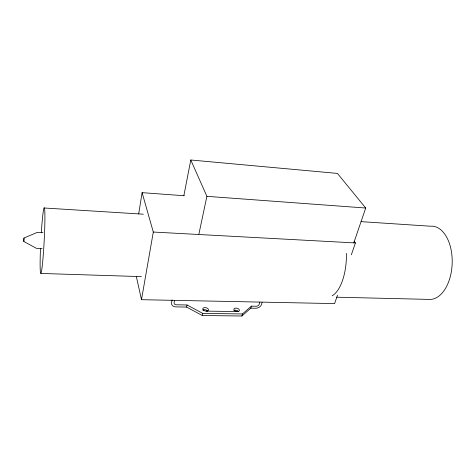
<?xml version="1.0" encoding="UTF-8"?>
<svg xmlns="http://www.w3.org/2000/svg" width="476" height="476" viewBox="0 0 476 476"><rect width="100%" height="100%" fill="white"/><g stroke="black" fill="none" stroke-linecap="round" stroke-linejoin="round"><path stroke-width="0.71" d="M138.694 213.932L142.104 192.655L184.301 195.743M337.472 295.233L334.604 303.599L141.491 299.69L153.302 232.044L142.104 192.655M183.885 195.576L190.781 159.995L337.436 173.413L365.705 208.03L353.835 242.772M172.086 299.874L171.503 302.778A5.307 4.123 -17.3 0 0 175.573 306.883L186.592 307.074L202.27 315.499L241.873 316.005L250.858 308.162L251.411 306.139L256.397 306.223A2.529 1.91 -24.5 0 0 259.206 304.241L259.795 302.117M174.555 300.469L174.121 302.617A2.654 2.059 -17.3 0 0 176.132 304.777L187.044 304.979L202.758 313.398L242.415 313.946L251.411 306.139M198.897 234.049L206.899 196.332L190.781 159.995M186.592 307.074L187.044 304.979M202.27 315.499L202.758 313.398M42.971 232.669L37.283 232.377L23.99 238.036L23.854 239.815L23.812 241.475L36.462 248.365L42.162 248.615M241.873 316.005L242.415 313.946M262.097 302.355L261.502 304.485A5.058 3.826 -24.5 0 1 255.957 308.246L250.858 308.162M351.347 254.803L355.411 242.95L354.114 241.177M206.173 311.114L237.286 311.578M336.716 297.202L428.888 299.392A36.652 21.444 -88 0 0 452.2 262.692A36.652 21.444 -88 0 0 430.435 226.213L361.046 221.637M40.769 273.438L141.42 276.621M153.302 232.044L355.411 242.95M44.101 207.988L143.359 214.194M206.899 196.332L365.705 208.03M23.99 238.036L23.812 241.475M136.362 276.651L141.491 299.69M346.409 253.399A38.8 17.279 -87.6 0 1 332.188 295.774M41.305 232.829A32.844 1.672 -87 0 1 44.887 213.67A32.844 1.672 -87 0 1 42.037 267.667A32.844 1.672 -87 0 1 40.478 248.478M202.776 310.132A2.904 1.696 12.7 0 1 207.697 311.03M233.889 310.501A2.85 1.642 14.6 0 1 238.619 311.584M234.817 310.792A2.856 1.636 14.6 0 0 239.392 310.632A2.856 1.636 14.6 0 0 235.733 308.103A2.856 1.636 14.6 0 0 234.817 310.792M203.889 310.453A2.904 1.69 12.7 0 0 208.464 309.983A2.904 1.69 12.7 0 0 204.537 307.597A2.904 1.69 12.7 0 0 203.889 310.453"/></g></svg>
